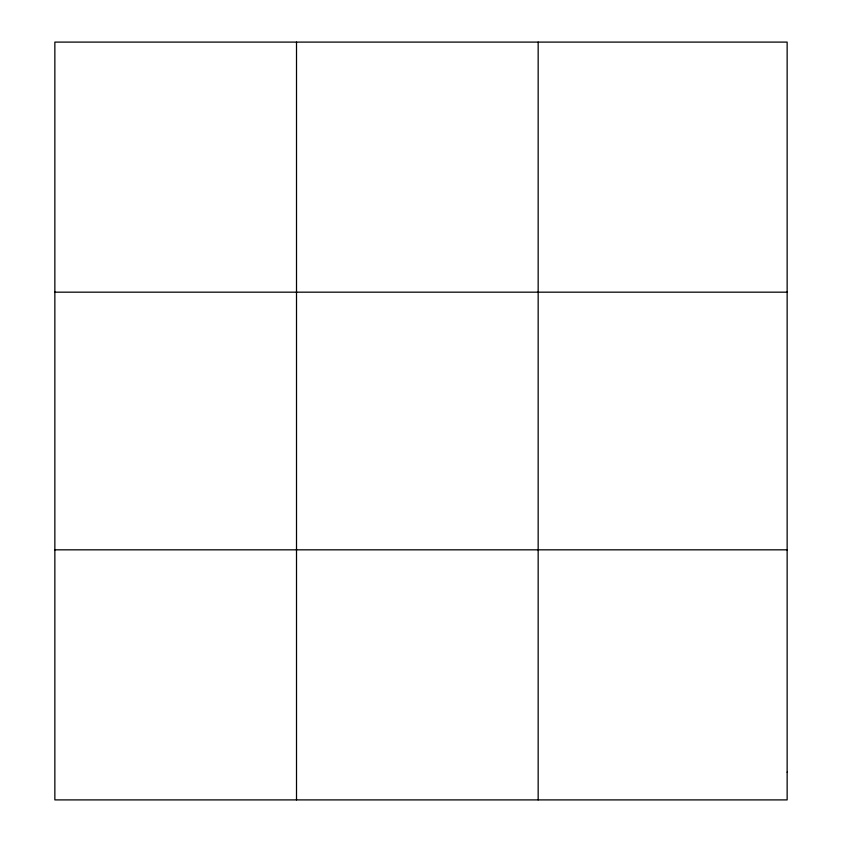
<?xml version="1.0" encoding="UTF-8"?>
<svg xmlns="http://www.w3.org/2000/svg" width="842" height="842" viewBox="0 0 842 842"><rect width="100%" height="100%" fill="white"/><g stroke="black" fill="none" stroke-linecap="round" stroke-linejoin="round"><path stroke-width="1.26" d="M296.51 799.9L296.51 42.1M538.164 799.9L538.164 42.1M54.856 292.174L787.144 292.174M54.856 549.826L787.144 549.826M787.144 772.114L787.144 799.9L54.856 799.9L54.856 42.1L787.144 42.1L787.144 772.114"/></g></svg>
